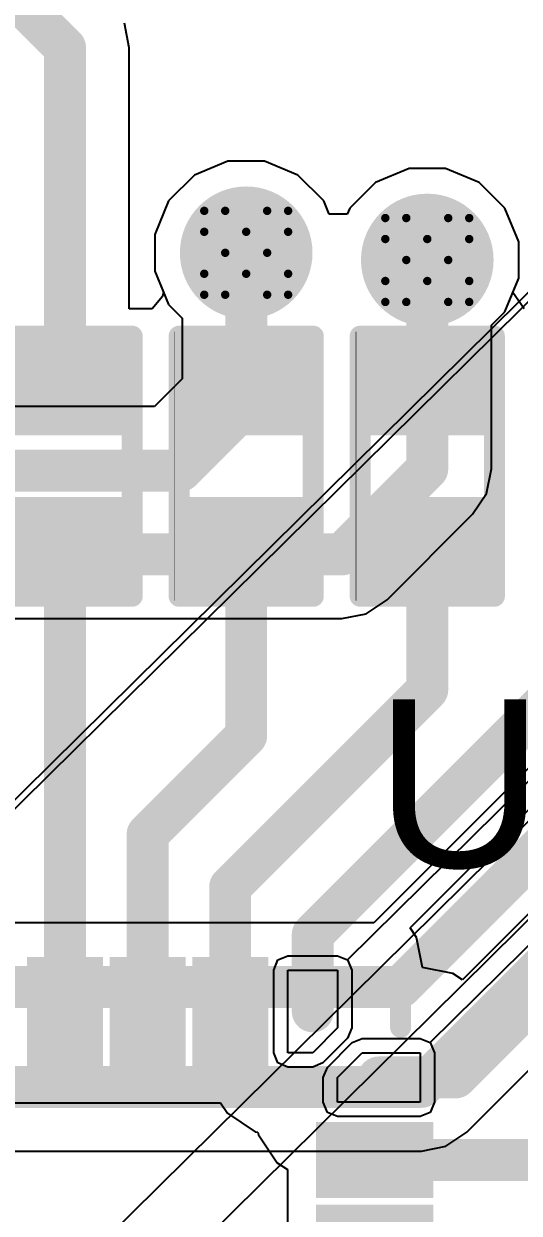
# Model space of a CAD drawing. Header units: inches. Extents: x 0 to 212, y 0 to 208.
# Drawn here: x 4.4173 to 4.5354, y 2.7731 to 3.0566 of the extents above; entities that cross this region are included whole.
import ezdxf

# ---------------------------------------------------------------- set-up
doc = ezdxf.new("R2010")
doc.units = ezdxf.units.IN
doc.header["$MEASUREMENT"] = 0
for name, color, linetype in [('Bottom Layer', 5, 'Continuous'), ('Bottom Solder', 6, 'Continuous'), ('Drill Drawing', 1, 'Continuous'), ('Top Layer', 1, 'Continuous'), ('Top Overlay', 2, 'Continuous'), ('Top Paste', 8, 'Continuous'), ('Top Solder', 216, 'Continuous'), ('Via Holes', 16, 'Continuous')]:
    doc.layers.add(name, color=color, linetype=linetype)
doc.styles.add('Arial', font='', dxfattribs={"height": 0.2})
doc.styles.get('Arial').set_extended_font_data('Arial')

# ---------------------------------------------------------------- blocks, each defined once
blk = doc.blocks.new('28_UFQFPN__4_4__11')
at = {"layer": 'Top Layer'}
for points in [[(0.00591, 0.08465), (0.00591, 0.06299), (-0.00591, 0.06299), (-0.00591, 0.08465)], [(0.02559, 0.08465), (0.02559, 0.06299), (0.01378, 0.06299), (0.01378, 0.08465)], [(0.04528, 0.08465), (0.04528, 0.06299), (0.03346, 0.06299), (0.03346, 0.08465)], [(0.06102, 0.07677), (0.06102, 0.07283), (0.05709, 0.07283), (0.05709, 0.07677)], [(0.07677, 0.05709), (0.07283, 0.05709), (0.07283, 0.06102), (0.07677, 0.06102)], [(0.08465, 0.03346), (0.06299, 0.03346), (0.06299, 0.04528), (0.08465, 0.04528)]]:
    blk.add_hatch(color=1, dxfattribs=at).paths.add_polyline_path(points)
at = {"layer": 'Top Paste'}
for points in [[(0.00591, 0.08465), (0.00591, 0.06299), (-0.00591, 0.06299), (-0.00591, 0.08465)], [(0.02559, 0.08465), (0.02559, 0.06299), (0.01378, 0.06299), (0.01378, 0.08465)], [(0.04528, 0.08465), (0.04528, 0.06299), (0.03346, 0.06299), (0.03346, 0.08465)], [(0.08465, 0.03346), (0.06299, 0.03346), (0.06299, 0.04528), (0.08465, 0.04528)]]:
    blk.add_hatch(color=8, dxfattribs=at).paths.add_polyline_path(points)
at = {"layer": 'Top Solder'}
for points in [[(0.00906, 0.0878), (0.00906, 0.05984), (-0.00906, 0.05984), (-0.00906, 0.0878)], [(0.02874, 0.0878), (0.02874, 0.05984), (0.01063, 0.05984), (0.01063, 0.0878)], [(0.04843, 0.0878), (0.04843, 0.05984), (0.03032, 0.05984), (0.03032, 0.0878)], [(0.0878, 0.03032), (0.05984, 0.03032), (0.05984, 0.04843), (0.0878, 0.04843)], [(0.0878, 0.01063), (0.05984, 0.01063), (0.05984, 0.02874), (0.0878, 0.02874)]]:
    blk.add_hatch(color=216, dxfattribs=at).paths.add_polyline_path(points)
at = {"layer": 'Top Layer'}
for p, q in [((0.05315, 0.06496), (0.05315, 0.08465)), ((0.05315, 0.08465), (0.06496, 0.08465)), ((0.06496, 0.08465), (0.06496, 0.07087)), ((0.06496, 0.07087), (0.05906, 0.06496)), ((0.05906, 0.06496), (0.05315, 0.06496)), ((0.06496, 0.05906), (0.07087, 0.06496)), ((0.07087, 0.06496), (0.08465, 0.06496)), ((0.08465, 0.06496), (0.08465, 0.05315)), ((0.06496, 0.05315), (0.06496, 0.05906)), ((0.08465, 0.05315), (0.06496, 0.05315))]:
    blk.add_line(p, q, dxfattribs=at)
at = {"layer": 'Top Overlay'}
for points in [[(0.071, 0.08, 0.005, 0.005, 0), (0.08, 0.08, 0.005, 0.005, 0)], [(0.08, 0.071, 0.005, 0.005, 0), (0.08, 0.08, 0.005, 0.005, 0)]]:
    blk.add_lwpolyline(points, format="xyseb", dxfattribs=at)
for points in [[(0.06975, 0.08, 0.0025, 0.0025, 1), (0.07225, 0.08, 0.0025, 0.0025, 1)], [(0.07875, 0.08, 0.0025, 0.0025, 1), (0.08125, 0.08, 0.0025, 0.0025, 1)], [(0.07875, 0.08, 0.0025, 0.0025, 1), (0.08125, 0.08, 0.0025, 0.0025, 1)], [(0.07875, 0.071, 0.0025, 0.0025, 1), (0.08125, 0.071, 0.0025, 0.0025, 1)]]:
    blk.add_lwpolyline(points, format="xyseb", close=True, dxfattribs=at)
at = {"layer": 'Top Solder'}
for p, q in [((-0.06846, 0.06737), (207.68418, 205.16589)), ((-0.06255, -0.05074), (207.68418, 205.16589)), ((-0.05074, 0.08706), (207.68418, 205.16589)), ((-0.05074, -0.06255), (207.68418, 205.16589)), ((0.06737, 0.08706), (207.68418, 205.16589)), ((0.08706, 0.06737), (207.68418, 205.16589)), ((0.05074, 0.08706), (0.05315, 0.08805)), ((0.05315, 0.08805), (0.06496, 0.08805)), ((0.06496, 0.08805), (0.06737, 0.08706)), ((0.04974, 0.08465), (0.05074, 0.08706)), ((0.06737, 0.08706), (0.06837, 0.08465)), ((0.04974, 0.06496), (0.04974, 0.08465)), ((0.06837, 0.08465), (0.06837, 0.07087)), ((0.06737, 0.06846), (0.06147, 0.06255)), ((0.06837, 0.07087), (0.06737, 0.06846)), ((0.06846, 0.06737), (0.07087, 0.06837)), ((0.07087, 0.06837), (0.08465, 0.06837)), ((0.08465, 0.06837), (0.08706, 0.06737)), ((0.06255, 0.06147), (0.06846, 0.06737)), ((0.08706, 0.06737), (0.08805, 0.06496)), ((0.05074, 0.06255), (0.04974, 0.06496)), ((0.05315, 0.06155), (0.05074, 0.06255)), ((0.06147, 0.06255), (0.05906, 0.06155)), ((0.08805, 0.06496), (0.08805, 0.05315)), ((0.05906, 0.06155), (0.05315, 0.06155)), ((0.06155, 0.05906), (0.06255, 0.06147)), ((0.06155, 0.05315), (0.06155, 0.05906)), ((0.06255, 0.05074), (0.06155, 0.05315)), ((0.08805, 0.05315), (0.08706, 0.05074)), ((0.06496, 0.04974), (0.06255, 0.05074)), ((0.08465, 0.04974), (0.06496, 0.04974)), ((0.08706, 0.05074), (0.08465, 0.04974))]:
    blk.add_line(p, q, dxfattribs=at)
blk = doc.blocks.new('R___0402_37')
at = {"layer": 'Top Layer'}
for points in [[(-0.0275, -0.0125), (-0.0275, 0.0125), (-0.0095, 0.0125), (-0.0095, -0.0125)], [(0.0095, -0.0125), (0.0095, 0.0125), (0.0275, 0.0125), (0.0275, -0.0125)]]:
    blk.add_hatch(color=1, dxfattribs=at).paths.add_polyline_path(points)
at = {"layer": 'Top Paste'}
for points in [[(-0.0275, -0.0125), (-0.0275, 0.0125), (-0.0095, 0.0125), (-0.0095, -0.0125)], [(0.0095, -0.0125), (0.0095, 0.0125), (0.0275, 0.0125), (0.0275, -0.0125)]]:
    blk.add_hatch(color=8, dxfattribs=at).paths.add_polyline_path(points)
at = {"layer": 'Top Solder'}
for points in [[(-0.02967, -0.01467), (-0.02967, 0.01467), (-0.00733, 0.01467), (-0.00733, -0.01467)], [(0.00733, -0.01467), (0.00733, 0.01467), (0.02967, 0.01467), (0.02967, -0.01467)]]:
    blk.add_hatch(color=216, dxfattribs=at).paths.add_polyline_path(points)
at = {"layer": 'Top Overlay'}
for points in [[(-0.031, -0.016, 0.005, 0.005, 0), (-0.031, 0.016, 0.005, 0.005, 0)], [(0.031, 0.016, 0.005, 0.005, 0), (-0.031, 0.016, 0.005, 0.005, 0)], [(0.031, -0.016, 0.005, 0.005, 0), (0.031, 0.016, 0.005, 0.005, 0)], [(0.031, -0.016, 0.005, 0.005, 0), (-0.031, -0.016, 0.005, 0.005, 0)], [(0.032, -0.017, 0.000127, 0.000127, 0), (-0.032, -0.017, 0.000127, 0.000127, 0)]]:
    blk.add_lwpolyline(points, format="xyseb", dxfattribs=at)
for points in [[(-0.03225, 0.016, 0.0025, 0.0025, 1), (-0.02975, 0.016, 0.0025, 0.0025, 1)], [(-0.03225, 0.016, 0.0025, 0.0025, 1), (-0.02975, 0.016, 0.0025, 0.0025, 1)], [(0.02975, 0.016, 0.0025, 0.0025, 1), (0.03225, 0.016, 0.0025, 0.0025, 1)], [(0.02975, 0.016, 0.0025, 0.0025, 1), (0.03225, 0.016, 0.0025, 0.0025, 1)], [(-0.03225, -0.016, 0.0025, 0.0025, 1), (-0.02975, -0.016, 0.0025, 0.0025, 1)], [(-0.03225, -0.016, 0.0025, 0.0025, 1), (-0.02975, -0.016, 0.0025, 0.0025, 1)], [(0.02975, -0.016, 0.0025, 0.0025, 1), (0.03225, -0.016, 0.0025, 0.0025, 1)], [(0.02975, -0.016, 0.0025, 0.0025, 1), (0.03225, -0.016, 0.0025, 0.0025, 1)], [(-0.03203, -0.017, 0.0000635, 0.0000635, 1), (-0.03197, -0.017, 0.0000635, 0.0000635, 1)], [(0.03197, -0.017, 0.0000635, 0.0000635, 1), (0.03203, -0.017, 0.0000635, 0.0000635, 1)]]:
    blk.add_lwpolyline(points, format="xyseb", close=True, dxfattribs=at)
blk = doc.blocks.new('R___0402_52')
at = {"layer": 'Top Layer'}
for points in [[(-0.0275, -0.0125), (-0.0275, 0.0125), (-0.0095, 0.0125), (-0.0095, -0.0125)], [(0.0095, -0.0125), (0.0095, 0.0125), (0.0275, 0.0125), (0.0275, -0.0125)]]:
    blk.add_hatch(color=1, dxfattribs=at).paths.add_polyline_path(points)
at = {"layer": 'Top Paste'}
for points in [[(-0.0275, -0.0125), (-0.0275, 0.0125), (-0.0095, 0.0125), (-0.0095, -0.0125)], [(0.0095, -0.0125), (0.0095, 0.0125), (0.0275, 0.0125), (0.0275, -0.0125)]]:
    blk.add_hatch(color=8, dxfattribs=at).paths.add_polyline_path(points)
at = {"layer": 'Top Solder'}
for points in [[(-0.02967, -0.01467), (-0.02967, 0.01467), (-0.00733, 0.01467), (-0.00733, -0.01467)], [(0.00733, -0.01467), (0.00733, 0.01467), (0.02967, 0.01467), (0.02967, -0.01467)]]:
    blk.add_hatch(color=216, dxfattribs=at).paths.add_polyline_path(points)
at = {"layer": 'Top Overlay'}
for points in [[(-0.031, -0.016, 0.005, 0.005, 0), (-0.031, 0.016, 0.005, 0.005, 0)], [(0.031, 0.016, 0.005, 0.005, 0), (-0.031, 0.016, 0.005, 0.005, 0)], [(0.031, -0.016, 0.005, 0.005, 0), (0.031, 0.016, 0.005, 0.005, 0)], [(0.031, -0.016, 0.005, 0.005, 0), (-0.031, -0.016, 0.005, 0.005, 0)], [(0.032, -0.017, 0.000127, 0.000127, 0), (-0.032, -0.017, 0.000127, 0.000127, 0)]]:
    blk.add_lwpolyline(points, format="xyseb", dxfattribs=at)
for points in [[(-0.03225, 0.016, 0.0025, 0.0025, 1), (-0.02975, 0.016, 0.0025, 0.0025, 1)], [(-0.03225, 0.016, 0.0025, 0.0025, 1), (-0.02975, 0.016, 0.0025, 0.0025, 1)], [(0.02975, 0.016, 0.0025, 0.0025, 1), (0.03225, 0.016, 0.0025, 0.0025, 1)], [(0.02975, 0.016, 0.0025, 0.0025, 1), (0.03225, 0.016, 0.0025, 0.0025, 1)], [(-0.03225, -0.016, 0.0025, 0.0025, 1), (-0.02975, -0.016, 0.0025, 0.0025, 1)], [(-0.03225, -0.016, 0.0025, 0.0025, 1), (-0.02975, -0.016, 0.0025, 0.0025, 1)], [(0.02975, -0.016, 0.0025, 0.0025, 1), (0.03225, -0.016, 0.0025, 0.0025, 1)], [(0.02975, -0.016, 0.0025, 0.0025, 1), (0.03225, -0.016, 0.0025, 0.0025, 1)], [(-0.03203, -0.017, 0.0000635, 0.0000635, 1), (-0.03197, -0.017, 0.0000635, 0.0000635, 1)], [(0.03197, -0.017, 0.0000635, 0.0000635, 1), (0.03203, -0.017, 0.0000635, 0.0000635, 1)]]:
    blk.add_lwpolyline(points, format="xyseb", close=True, dxfattribs=at)
blk = doc.blocks.new('R___0402_54')
at = {"layer": 'Top Layer'}
for points in [[(-0.0275, -0.0125), (-0.0275, 0.0125), (-0.0095, 0.0125), (-0.0095, -0.0125)], [(0.0095, -0.0125), (0.0095, 0.0125), (0.0275, 0.0125), (0.0275, -0.0125)]]:
    blk.add_hatch(color=1, dxfattribs=at).paths.add_polyline_path(points)
at = {"layer": 'Top Paste'}
for points in [[(-0.0275, -0.0125), (-0.0275, 0.0125), (-0.0095, 0.0125), (-0.0095, -0.0125)], [(0.0095, -0.0125), (0.0095, 0.0125), (0.0275, 0.0125), (0.0275, -0.0125)]]:
    blk.add_hatch(color=8, dxfattribs=at).paths.add_polyline_path(points)
at = {"layer": 'Top Solder'}
for points in [[(-0.02967, -0.01467), (-0.02967, 0.01467), (-0.00733, 0.01467), (-0.00733, -0.01467)], [(0.00733, -0.01467), (0.00733, 0.01467), (0.02967, 0.01467), (0.02967, -0.01467)]]:
    blk.add_hatch(color=216, dxfattribs=at).paths.add_polyline_path(points)
at = {"layer": 'Top Overlay'}
for points in [[(-0.031, -0.016, 0.005, 0.005, 0), (-0.031, 0.016, 0.005, 0.005, 0)], [(0.031, 0.016, 0.005, 0.005, 0), (-0.031, 0.016, 0.005, 0.005, 0)], [(0.031, -0.016, 0.005, 0.005, 0), (0.031, 0.016, 0.005, 0.005, 0)], [(0.031, -0.016, 0.005, 0.005, 0), (-0.031, -0.016, 0.005, 0.005, 0)], [(0.032, -0.017, 0.000127, 0.000127, 0), (-0.032, -0.017, 0.000127, 0.000127, 0)]]:
    blk.add_lwpolyline(points, format="xyseb", dxfattribs=at)
for points in [[(-0.03225, 0.016, 0.0025, 0.0025, 1), (-0.02975, 0.016, 0.0025, 0.0025, 1)], [(-0.03225, 0.016, 0.0025, 0.0025, 1), (-0.02975, 0.016, 0.0025, 0.0025, 1)], [(0.02975, 0.016, 0.0025, 0.0025, 1), (0.03225, 0.016, 0.0025, 0.0025, 1)], [(0.02975, 0.016, 0.0025, 0.0025, 1), (0.03225, 0.016, 0.0025, 0.0025, 1)], [(-0.03225, -0.016, 0.0025, 0.0025, 1), (-0.02975, -0.016, 0.0025, 0.0025, 1)], [(-0.03225, -0.016, 0.0025, 0.0025, 1), (-0.02975, -0.016, 0.0025, 0.0025, 1)], [(0.02975, -0.016, 0.0025, 0.0025, 1), (0.03225, -0.016, 0.0025, 0.0025, 1)], [(0.02975, -0.016, 0.0025, 0.0025, 1), (0.03225, -0.016, 0.0025, 0.0025, 1)], [(-0.03203, -0.017, 0.0000635, 0.0000635, 1), (-0.03197, -0.017, 0.0000635, 0.0000635, 1)], [(0.03197, -0.017, 0.0000635, 0.0000635, 1), (0.03203, -0.017, 0.0000635, 0.0000635, 1)]]:
    blk.add_lwpolyline(points, format="xyseb", close=True, dxfattribs=at)

msp = doc.modelspace()

# ---------------------------------------------------------------- hatches: boundary and pattern name
at = {"layer": 'Bottom Layer'}
h = msp.add_hatch(color=5, dxfattribs=at)
edge = h.paths.add_edge_path()
edge.add_arc((4.47033, 3.002), 0.01181, 0, 360)
h = msp.add_hatch(color=5, dxfattribs=at)
edge = h.paths.add_edge_path()
edge.add_arc((4.5135, 3.00028), 0.01181, 0, 360)
at = {"layer": 'Bottom Solder'}
h = msp.add_hatch(color=6, dxfattribs=at)
edge = h.paths.add_edge_path()
edge.add_arc((4.47033, 3.002), 0.01581, 0, 360)
h = msp.add_hatch(color=6, dxfattribs=at)
edge = h.paths.add_edge_path()
edge.add_arc((4.5135, 3.00028), 0.01581, 0, 360)
at = {"layer": 'Top Layer'}
h = msp.add_hatch(color=1, dxfattribs=at)
edge = h.paths.add_edge_path()
edge.add_arc((4.47033, 3.002), 0.01181, 0, 360)
h = msp.add_hatch(color=1, dxfattribs=at)
edge = h.paths.add_edge_path()
edge.add_arc((4.5135, 3.00028), 0.01181, 0, 360)
at = {"layer": 'Top Solder'}
h = msp.add_hatch(color=216, dxfattribs=at)
edge = h.paths.add_edge_path()
edge.add_arc((4.47033, 3.002), 0.01581, 0, 360)
h = msp.add_hatch(color=216, dxfattribs=at)
edge = h.paths.add_edge_path()
edge.add_arc((4.5135, 3.00028), 0.01581, 0, 360)
at = {"layer": 'Via Holes'}
h = msp.add_hatch(color=7, dxfattribs=at)
edge = h.paths.add_edge_path()
edge.add_arc((4.47033, 3.002), 0.00591, 0, 360)
h = msp.add_hatch(color=7, dxfattribs=at)
edge = h.paths.add_edge_path()
edge.add_arc((4.5135, 3.00028), 0.00591, 0, 360)

# ---------------------------------------------------------------- linework, layer by layer
at = {"layer": 'Bottom Layer'}
for p, q in [((4.46599, 3.02381), (4.45797, 3.02049)), ((4.47466, 3.02381), (4.46599, 3.02381)), ((4.48268, 3.02049), (4.47466, 3.02381)), ((4.45797, 3.02049), (4.45184, 3.01435)), ((4.48882, 3.01435), (4.48268, 3.02049)), ((4.50916, 3.02209), (4.50115, 3.01877)), ((4.51784, 3.02209), (4.50916, 3.02209)), ((4.52586, 3.01877), (4.51784, 3.02209)), ((4.50115, 3.01877), (4.49501, 3.01264)), ((4.53199, 3.01264), (4.52586, 3.01877)), ((4.45184, 3.01435), (4.44852, 3.00634)), ((4.4901, 3.01124), (4.48882, 3.01435)), ((4.49443, 3.01124), (4.4901, 3.01124)), ((4.49501, 3.01264), (4.49443, 3.01124)), ((4.53531, 3.00462), (4.53199, 3.01264)), ((4.44852, 3.00634), (4.44852, 2.99766)), ((4.53531, 2.99595), (4.53531, 3.00462)), ((4.44852, 2.99766), (4.45184, 2.98964)), ((4.53199, 2.98793), (4.53531, 2.99595)), ((4.45184, 2.98964), (4.45503, 2.98645)), ((4.45503, 2.98645), (4.45503, 2.97198)), ((4.5288, 2.98473), (4.53199, 2.98793)), ((4.5288, 2.95049), (4.5288, 2.98473)), ((4.45503, 2.97198), (4.44845, 2.9654)), ((4.44845, 2.9654), (3.07053, 2.9654)), ((4.52763, 2.94463), (4.5288, 2.95049)), ((4.52432, 2.93967), (4.52763, 2.94463)), ((4.50393, 2.91929), (4.52432, 2.93967)), ((4.49897, 2.91597), (4.50393, 2.91929)), ((3.95674, 2.91481), (4.49312, 2.91481)), ((4.49312, 2.91481), (4.49897, 2.91597)), ((4.55197, 2.89351), (4.50076, 2.8423)), ((4.50076, 2.8423), (3.75486, 2.8423)), ((4.52291, 2.79238), (4.56347, 2.83295)), ((4.51795, 2.78906), (4.52291, 2.79238)), ((3.7272, 2.7879), (4.51209, 2.7879)), ((4.51209, 2.7879), (4.51795, 2.78906))]:
    msp.add_line(p, q, dxfattribs=at)
for points in [[(4.47033, 2.96564, 0.01, 0.01, 0), (4.47033, 3.002, 0.01, 0.01, 0)], [(4.5135, 2.95049, 0.01, 0.01, 0), (4.5135, 3.00028, 0.01, 0.01, 0)], [(4.45478, 2.9501, 0.01, 0.01, 0), (4.47033, 2.96564, 0.01, 0.01, 0)], [(3.07053, 2.9501, 0.01, 0.01, 0), (4.45478, 2.9501, 0.01, 0.01, 0)], [(4.49312, 2.9301, 0.01, 0.01, 0), (4.5135, 2.95049, 0.01, 0.01, 0)], [(3.6584, 2.9301, 0.01, 0.01, 0), (4.49312, 2.9301, 0.01, 0.01, 0)], [(4.5071, 2.827, 0.01, 0.01, 0), (4.56278, 2.88269, 0.01, 0.01, 0)], [(4.51209, 2.80319, 0.01, 0.01, 0), (4.57159, 2.86269, 0.01, 0.01, 0)], [(3.7393, 2.827, 0.01, 0.01, 0), (4.5071, 2.827, 0.01, 0.01, 0)], [(3.71165, 2.80319, 0.01, 0.01, 0), (4.51209, 2.80319, 0.01, 0.01, 0)]]:
    msp.add_lwpolyline(points, format="xyseb", dxfattribs=at)
for points in [[(4.46783, 3.002, 0.005, 0.005, 1), (4.47283, 3.002, 0.005, 0.005, 1)], [(4.511, 3.00028, 0.005, 0.005, 1), (4.516, 3.00028, 0.005, 0.005, 1)], [(4.46783, 2.96564, 0.005, 0.005, 1), (4.47283, 2.96564, 0.005, 0.005, 1)], [(4.46783, 2.96564, 0.005, 0.005, 1), (4.47283, 2.96564, 0.005, 0.005, 1)], [(4.45228, 2.9501, 0.005, 0.005, 1), (4.45728, 2.9501, 0.005, 0.005, 1)], [(4.45228, 2.9501, 0.005, 0.005, 1), (4.45728, 2.9501, 0.005, 0.005, 1)], [(4.511, 2.95049, 0.005, 0.005, 1), (4.516, 2.95049, 0.005, 0.005, 1)], [(4.511, 2.95049, 0.005, 0.005, 1), (4.516, 2.95049, 0.005, 0.005, 1)], [(4.49062, 2.9301, 0.005, 0.005, 1), (4.49562, 2.9301, 0.005, 0.005, 1)], [(4.49062, 2.9301, 0.005, 0.005, 1), (4.49562, 2.9301, 0.005, 0.005, 1)], [(4.5046, 2.827, 0.005, 0.005, 1), (4.5096, 2.827, 0.005, 0.005, 1)], [(4.5046, 2.827, 0.005, 0.005, 1), (4.5096, 2.827, 0.005, 0.005, 1)], [(4.50959, 2.80319, 0.005, 0.005, 1), (4.51459, 2.80319, 0.005, 0.005, 1)], [(4.50959, 2.80319, 0.005, 0.005, 1), (4.51459, 2.80319, 0.005, 0.005, 1)]]:
    msp.add_lwpolyline(points, format="xyseb", close=True, dxfattribs=at)
at = {"layer": 'Drill Drawing'}
for points in [[(4.46033, 3.007, 0.002, 0.002, 0), (4.46033, 3.012, 0.002, 0.002, 0)], [(4.46033, 3.012, 0.002, 0.002, 0), (4.46533, 3.012, 0.002, 0.002, 0)], [(4.46533, 3.012, 0.002, 0.002, 0), (4.47033, 3.007, 0.002, 0.002, 0)], [(4.47033, 3.007, 0.002, 0.002, 0), (4.47533, 3.012, 0.002, 0.002, 0)], [(4.47533, 3.012, 0.002, 0.002, 0), (4.48033, 3.012, 0.002, 0.002, 0)], [(4.48033, 3.007, 0.002, 0.002, 0), (4.48033, 3.012, 0.002, 0.002, 0)], [(4.5035, 3.00528, 0.002, 0.002, 0), (4.5035, 3.01028, 0.002, 0.002, 0)], [(4.5035, 3.01028, 0.002, 0.002, 0), (4.5085, 3.01028, 0.002, 0.002, 0)], [(4.5085, 3.01028, 0.002, 0.002, 0), (4.5135, 3.00528, 0.002, 0.002, 0)], [(4.5135, 3.00528, 0.002, 0.002, 0), (4.5185, 3.01028, 0.002, 0.002, 0)], [(4.5185, 3.01028, 0.002, 0.002, 0), (4.5235, 3.01028, 0.002, 0.002, 0)], [(4.5235, 3.00528, 0.002, 0.002, 0), (4.5235, 3.01028, 0.002, 0.002, 0)], [(4.46033, 3.007, 0.002, 0.002, 0), (4.46533, 3.002, 0.002, 0.002, 0)], [(4.47533, 3.002, 0.002, 0.002, 0), (4.48033, 3.007, 0.002, 0.002, 0)], [(4.5035, 3.00528, 0.002, 0.002, 0), (4.5085, 3.00028, 0.002, 0.002, 0)], [(4.5185, 3.00028, 0.002, 0.002, 0), (4.5235, 3.00528, 0.002, 0.002, 0)], [(4.46033, 2.997, 0.002, 0.002, 0), (4.46533, 3.002, 0.002, 0.002, 0)], [(4.47533, 3.002, 0.002, 0.002, 0), (4.48033, 2.997, 0.002, 0.002, 0)], [(4.5035, 2.99528, 0.002, 0.002, 0), (4.5085, 3.00028, 0.002, 0.002, 0)], [(4.5185, 3.00028, 0.002, 0.002, 0), (4.5235, 2.99528, 0.002, 0.002, 0)], [(4.46033, 2.992, 0.002, 0.002, 0), (4.46033, 2.997, 0.002, 0.002, 0)], [(4.46533, 2.992, 0.002, 0.002, 0), (4.47033, 2.997, 0.002, 0.002, 0)], [(4.47033, 2.997, 0.002, 0.002, 0), (4.47533, 2.992, 0.002, 0.002, 0)], [(4.48033, 2.992, 0.002, 0.002, 0), (4.48033, 2.997, 0.002, 0.002, 0)], [(4.5035, 2.99028, 0.002, 0.002, 0), (4.5035, 2.99528, 0.002, 0.002, 0)], [(4.5085, 2.99028, 0.002, 0.002, 0), (4.5135, 2.99528, 0.002, 0.002, 0)], [(4.5135, 2.99528, 0.002, 0.002, 0), (4.5185, 2.99028, 0.002, 0.002, 0)], [(4.5235, 2.99028, 0.002, 0.002, 0), (4.5235, 2.99528, 0.002, 0.002, 0)], [(4.46033, 2.992, 0.002, 0.002, 0), (4.46533, 2.992, 0.002, 0.002, 0)], [(4.47533, 2.992, 0.002, 0.002, 0), (4.48033, 2.992, 0.002, 0.002, 0)], [(4.5035, 2.99028, 0.002, 0.002, 0), (4.5085, 2.99028, 0.002, 0.002, 0)], [(4.5185, 2.99028, 0.002, 0.002, 0), (4.5235, 2.99028, 0.002, 0.002, 0)]]:
    msp.add_lwpolyline(points, format="xyseb", dxfattribs=at)
for points in [[(4.45983, 3.012, 0.001, 0.001, 1), (4.46083, 3.012, 0.001, 0.001, 1)], [(4.45983, 3.012, 0.001, 0.001, 1), (4.46083, 3.012, 0.001, 0.001, 1)], [(4.46483, 3.012, 0.001, 0.001, 1), (4.46583, 3.012, 0.001, 0.001, 1)], [(4.46483, 3.012, 0.001, 0.001, 1), (4.46583, 3.012, 0.001, 0.001, 1)], [(4.47483, 3.012, 0.001, 0.001, 1), (4.47583, 3.012, 0.001, 0.001, 1)], [(4.47483, 3.012, 0.001, 0.001, 1), (4.47583, 3.012, 0.001, 0.001, 1)], [(4.47983, 3.012, 0.001, 0.001, 1), (4.48083, 3.012, 0.001, 0.001, 1)], [(4.47983, 3.012, 0.001, 0.001, 1), (4.48083, 3.012, 0.001, 0.001, 1)], [(4.503, 3.01028, 0.001, 0.001, 1), (4.504, 3.01028, 0.001, 0.001, 1)], [(4.503, 3.01028, 0.001, 0.001, 1), (4.504, 3.01028, 0.001, 0.001, 1)], [(4.508, 3.01028, 0.001, 0.001, 1), (4.509, 3.01028, 0.001, 0.001, 1)], [(4.508, 3.01028, 0.001, 0.001, 1), (4.509, 3.01028, 0.001, 0.001, 1)], [(4.518, 3.01028, 0.001, 0.001, 1), (4.519, 3.01028, 0.001, 0.001, 1)], [(4.518, 3.01028, 0.001, 0.001, 1), (4.519, 3.01028, 0.001, 0.001, 1)], [(4.523, 3.01028, 0.001, 0.001, 1), (4.524, 3.01028, 0.001, 0.001, 1)], [(4.523, 3.01028, 0.001, 0.001, 1), (4.524, 3.01028, 0.001, 0.001, 1)], [(4.45983, 3.007, 0.001, 0.001, 1), (4.46083, 3.007, 0.001, 0.001, 1)], [(4.45983, 3.007, 0.001, 0.001, 1), (4.46083, 3.007, 0.001, 0.001, 1)], [(4.46983, 3.007, 0.001, 0.001, 1), (4.47083, 3.007, 0.001, 0.001, 1)], [(4.46983, 3.007, 0.001, 0.001, 1), (4.47083, 3.007, 0.001, 0.001, 1)], [(4.47983, 3.007, 0.001, 0.001, 1), (4.48083, 3.007, 0.001, 0.001, 1)], [(4.47983, 3.007, 0.001, 0.001, 1), (4.48083, 3.007, 0.001, 0.001, 1)], [(4.503, 3.00528, 0.001, 0.001, 1), (4.504, 3.00528, 0.001, 0.001, 1)], [(4.503, 3.00528, 0.001, 0.001, 1), (4.504, 3.00528, 0.001, 0.001, 1)], [(4.513, 3.00528, 0.001, 0.001, 1), (4.514, 3.00528, 0.001, 0.001, 1)], [(4.513, 3.00528, 0.001, 0.001, 1), (4.514, 3.00528, 0.001, 0.001, 1)], [(4.523, 3.00528, 0.001, 0.001, 1), (4.524, 3.00528, 0.001, 0.001, 1)], [(4.523, 3.00528, 0.001, 0.001, 1), (4.524, 3.00528, 0.001, 0.001, 1)], [(4.46483, 3.002, 0.001, 0.001, 1), (4.46583, 3.002, 0.001, 0.001, 1)], [(4.46483, 3.002, 0.001, 0.001, 1), (4.46583, 3.002, 0.001, 0.001, 1)], [(4.47483, 3.002, 0.001, 0.001, 1), (4.47583, 3.002, 0.001, 0.001, 1)], [(4.47483, 3.002, 0.001, 0.001, 1), (4.47583, 3.002, 0.001, 0.001, 1)], [(4.508, 3.00028, 0.001, 0.001, 1), (4.509, 3.00028, 0.001, 0.001, 1)], [(4.508, 3.00028, 0.001, 0.001, 1), (4.509, 3.00028, 0.001, 0.001, 1)], [(4.518, 3.00028, 0.001, 0.001, 1), (4.519, 3.00028, 0.001, 0.001, 1)], [(4.518, 3.00028, 0.001, 0.001, 1), (4.519, 3.00028, 0.001, 0.001, 1)], [(4.45983, 2.997, 0.001, 0.001, 1), (4.46083, 2.997, 0.001, 0.001, 1)], [(4.45983, 2.997, 0.001, 0.001, 1), (4.46083, 2.997, 0.001, 0.001, 1)], [(4.46983, 2.997, 0.001, 0.001, 1), (4.47083, 2.997, 0.001, 0.001, 1)], [(4.46983, 2.997, 0.001, 0.001, 1), (4.47083, 2.997, 0.001, 0.001, 1)], [(4.47983, 2.997, 0.001, 0.001, 1), (4.48083, 2.997, 0.001, 0.001, 1)], [(4.47983, 2.997, 0.001, 0.001, 1), (4.48083, 2.997, 0.001, 0.001, 1)], [(4.503, 2.99528, 0.001, 0.001, 1), (4.504, 2.99528, 0.001, 0.001, 1)], [(4.503, 2.99528, 0.001, 0.001, 1), (4.504, 2.99528, 0.001, 0.001, 1)], [(4.513, 2.99528, 0.001, 0.001, 1), (4.514, 2.99528, 0.001, 0.001, 1)], [(4.513, 2.99528, 0.001, 0.001, 1), (4.514, 2.99528, 0.001, 0.001, 1)], [(4.523, 2.99528, 0.001, 0.001, 1), (4.524, 2.99528, 0.001, 0.001, 1)], [(4.523, 2.99528, 0.001, 0.001, 1), (4.524, 2.99528, 0.001, 0.001, 1)], [(4.45983, 2.992, 0.001, 0.001, 1), (4.46083, 2.992, 0.001, 0.001, 1)], [(4.45983, 2.992, 0.001, 0.001, 1), (4.46083, 2.992, 0.001, 0.001, 1)], [(4.46483, 2.992, 0.001, 0.001, 1), (4.46583, 2.992, 0.001, 0.001, 1)], [(4.46483, 2.992, 0.001, 0.001, 1), (4.46583, 2.992, 0.001, 0.001, 1)], [(4.47483, 2.992, 0.001, 0.001, 1), (4.47583, 2.992, 0.001, 0.001, 1)], [(4.47483, 2.992, 0.001, 0.001, 1), (4.47583, 2.992, 0.001, 0.001, 1)], [(4.47983, 2.992, 0.001, 0.001, 1), (4.48083, 2.992, 0.001, 0.001, 1)], [(4.47983, 2.992, 0.001, 0.001, 1), (4.48083, 2.992, 0.001, 0.001, 1)], [(4.503, 2.99028, 0.001, 0.001, 1), (4.504, 2.99028, 0.001, 0.001, 1)], [(4.503, 2.99028, 0.001, 0.001, 1), (4.504, 2.99028, 0.001, 0.001, 1)], [(4.508, 2.99028, 0.001, 0.001, 1), (4.509, 2.99028, 0.001, 0.001, 1)], [(4.508, 2.99028, 0.001, 0.001, 1), (4.509, 2.99028, 0.001, 0.001, 1)], [(4.518, 2.99028, 0.001, 0.001, 1), (4.519, 2.99028, 0.001, 0.001, 1)], [(4.518, 2.99028, 0.001, 0.001, 1), (4.519, 2.99028, 0.001, 0.001, 1)], [(4.523, 2.99028, 0.001, 0.001, 1), (4.524, 2.99028, 0.001, 0.001, 1)], [(4.523, 2.99028, 0.001, 0.001, 1), (4.524, 2.99028, 0.001, 0.001, 1)]]:
    msp.add_lwpolyline(points, format="xyseb", close=True, dxfattribs=at)
at = {"layer": 'Top Layer'}
for p, q in [((4.44244, 3.05085), (4.44128, 3.05671)), ((4.44244, 3.002), (4.44244, 3.05085)), ((4.46599, 3.02381), (4.45797, 3.02049)), ((4.47466, 3.02381), (4.46599, 3.02381)), ((4.48268, 3.02049), (4.47466, 3.02381)), ((4.45797, 3.02049), (4.45184, 3.01435)), ((4.48882, 3.01435), (4.48268, 3.02049)), ((4.50916, 3.02209), (4.50115, 3.01877)), ((4.51784, 3.02209), (4.50916, 3.02209)), ((4.52586, 3.01877), (4.51784, 3.02209)), ((4.50115, 3.01877), (4.49501, 3.01264)), ((4.53199, 3.01264), (4.52586, 3.01877)), ((4.45184, 3.01435), (4.44852, 3.00634)), ((4.4901, 3.01124), (4.48882, 3.01435)), ((4.49443, 3.01124), (4.4901, 3.01124)), ((4.49501, 3.01264), (4.49443, 3.01124)), ((4.53531, 3.00462), (4.53199, 3.01264)), ((4.44852, 3.00634), (4.44852, 2.99766)), ((4.53531, 2.99595), (4.53531, 3.00462)), ((4.44244, 2.98863), (4.44244, 3.002)), ((4.44852, 2.99766), (4.4506, 2.99263)), ((4.53389, 2.99252), (4.53531, 2.99595)), ((4.45036, 2.99162), (4.44792, 2.98863)), ((4.4506, 2.99263), (4.45036, 2.99162)), ((4.53662, 2.98864), (4.53389, 2.99252)), ((4.44792, 2.98863), (4.44244, 2.98863)), ((4.50943, 2.8411), (4.56749, 2.89916)), ((4.57992, 2.88673), (4.52186, 2.82867)), ((4.51094, 2.83883), (4.50943, 2.8411)), ((4.51238, 2.83162), (4.51094, 2.83883)), ((4.51959, 2.83018), (4.51238, 2.83162)), ((4.52186, 2.82867), (4.51959, 2.83018)), ((4.39005, 2.79937), (4.46424, 2.79937)), ((4.46424, 2.79937), (4.46587, 2.79692)), ((4.46587, 2.79692), (4.47249, 2.7925)), ((4.47249, 2.7925), (4.47314, 2.79237)), ((4.47314, 2.79237), (4.47327, 2.79173)), ((4.47327, 2.79173), (4.47769, 2.78511)), ((4.47769, 2.78511), (4.48014, 2.78348)), ((4.48014, 2.78348), (4.48014, 2.75016))]:
    msp.add_line(p, q, dxfattribs=at)
for points in [[(4.41354, 3.06446, 0.01, 0.01, 0), (4.42715, 3.05085, 0.01, 0.01, 0)], [(4.42715, 3.002, 0.01, 0.01, 0), (4.42715, 3.05085, 0.01, 0.01, 0)], [(4.42715, 2.96963, 0.01, 0.01, 0), (4.42715, 3.002, 0.01, 0.01, 0)], [(4.47033, 2.96963, 0.01, 0.01, 0), (4.47033, 3.002, 0.01, 0.01, 0)], [(4.5135, 2.96963, 0.01, 0.01, 0), (4.5135, 3.00028, 0.01, 0.01, 0)], [(4.42714, 2.8202, 0.01, 0.01, 0), (4.42714, 2.93264, 0.01, 0.01, 0)], [(4.47032, 2.8869, 0.01, 0.01, 0), (4.47032, 2.93264, 0.01, 0.01, 0)], [(4.5135, 2.89785, 0.01, 0.01, 0), (4.5135, 2.93264, 0.01, 0.01, 0)], [(4.4862, 2.8395, 0.01, 0.01, 0), (4.55668, 2.90997, 0.01, 0.01, 0)], [(4.46651, 2.85087, 0.01, 0.01, 0), (4.5135, 2.89785, 0.01, 0.01, 0)], [(4.44683, 2.86341, 0.01, 0.01, 0), (4.47032, 2.8869, 0.01, 0.01, 0)], [(4.52026, 2.80544, 0.01, 0.01, 0), (4.59074, 2.87591, 0.01, 0.01, 0)], [(4.44683, 2.8202, 0.01, 0.01, 0), (4.44683, 2.86341, 0.01, 0.01, 0)], [(4.46651, 2.8202, 0.01, 0.01, 0), (4.46651, 2.85087, 0.01, 0.01, 0)], [(4.4862, 2.82119, 0.01, 0.01, 0), (4.4862, 2.8395, 0.01, 0.01, 0)], [(4.50195, 2.80544, 0.01, 0.01, 0), (4.52026, 2.80544, 0.01, 0.01, 0)], [(4.50096, 2.78575, 0.01, 0.01, 0), (4.54053, 2.78575, 0.01, 0.01, 0)]]:
    msp.add_lwpolyline(points, format="xyseb", dxfattribs=at)
for points in [[(4.42465, 3.05085, 0.005, 0.005, 1), (4.42965, 3.05085, 0.005, 0.005, 1)], [(4.42465, 3.05085, 0.005, 0.005, 1), (4.42965, 3.05085, 0.005, 0.005, 1)], [(4.42465, 3.002, 0.005, 0.005, 1), (4.42965, 3.002, 0.005, 0.005, 1)], [(4.42465, 3.002, 0.005, 0.005, 1), (4.42965, 3.002, 0.005, 0.005, 1)], [(4.46783, 3.002, 0.005, 0.005, 1), (4.47283, 3.002, 0.005, 0.005, 1)], [(4.511, 3.00028, 0.005, 0.005, 1), (4.516, 3.00028, 0.005, 0.005, 1)], [(4.42465, 2.96963, 0.005, 0.005, 1), (4.42965, 2.96963, 0.005, 0.005, 1)], [(4.46783, 2.96963, 0.005, 0.005, 1), (4.47283, 2.96963, 0.005, 0.005, 1)], [(4.511, 2.96963, 0.005, 0.005, 1), (4.516, 2.96963, 0.005, 0.005, 1)], [(4.42464, 2.93264, 0.005, 0.005, 1), (4.42964, 2.93264, 0.005, 0.005, 1)], [(4.46782, 2.93264, 0.005, 0.005, 1), (4.47282, 2.93264, 0.005, 0.005, 1)], [(4.511, 2.93264, 0.005, 0.005, 1), (4.516, 2.93264, 0.005, 0.005, 1)], [(4.511, 2.89785, 0.005, 0.005, 1), (4.516, 2.89785, 0.005, 0.005, 1)], [(4.511, 2.89785, 0.005, 0.005, 1), (4.516, 2.89785, 0.005, 0.005, 1)], [(4.46782, 2.8869, 0.005, 0.005, 1), (4.47282, 2.8869, 0.005, 0.005, 1)], [(4.46782, 2.8869, 0.005, 0.005, 1), (4.47282, 2.8869, 0.005, 0.005, 1)], [(4.44433, 2.86341, 0.005, 0.005, 1), (4.44933, 2.86341, 0.005, 0.005, 1)], [(4.44433, 2.86341, 0.005, 0.005, 1), (4.44933, 2.86341, 0.005, 0.005, 1)], [(4.46401, 2.85087, 0.005, 0.005, 1), (4.46901, 2.85087, 0.005, 0.005, 1)], [(4.46401, 2.85087, 0.005, 0.005, 1), (4.46901, 2.85087, 0.005, 0.005, 1)], [(4.4837, 2.8395, 0.005, 0.005, 1), (4.4887, 2.8395, 0.005, 0.005, 1)], [(4.4837, 2.8395, 0.005, 0.005, 1), (4.4887, 2.8395, 0.005, 0.005, 1)], [(4.42464, 2.8202, 0.005, 0.005, 1), (4.42964, 2.8202, 0.005, 0.005, 1)], [(4.44433, 2.8202, 0.005, 0.005, 1), (4.44933, 2.8202, 0.005, 0.005, 1)], [(4.46401, 2.8202, 0.005, 0.005, 1), (4.46901, 2.8202, 0.005, 0.005, 1)], [(4.4837, 2.82119, 0.005, 0.005, 1), (4.4887, 2.82119, 0.005, 0.005, 1)], [(4.49945, 2.80544, 0.005, 0.005, 1), (4.50445, 2.80544, 0.005, 0.005, 1)], [(4.51776, 2.80544, 0.005, 0.005, 1), (4.52276, 2.80544, 0.005, 0.005, 1)], [(4.51776, 2.80544, 0.005, 0.005, 1), (4.52276, 2.80544, 0.005, 0.005, 1)], [(4.49846, 2.78575, 0.005, 0.005, 1), (4.50346, 2.78575, 0.005, 0.005, 1)]]:
    msp.add_lwpolyline(points, format="xyseb", close=True, dxfattribs=at)

# ---------------------------------------------------------------- block references
msp.add_blockref('28_UFQFPN__4_4__11', (4.42714, 2.74638))
at = {"rotation": 270}
for name, p in [('R___0402_52', (4.42715, 2.95113)), ('R___0402_54', (4.47033, 2.95113)), ('R___0402_37', (4.5135, 2.95113))]:
    msp.add_blockref(name, p, dxfattribs=at)

# ---------------------------------------------------------------- texts
at = {"layer": 'Top Overlay', "style": 'Arial'}
msp.add_text('U6', height=0.04, dxfattribs=at).set_placement((4.50103, 2.85553))

doc.saveas('drawing.dxf')
